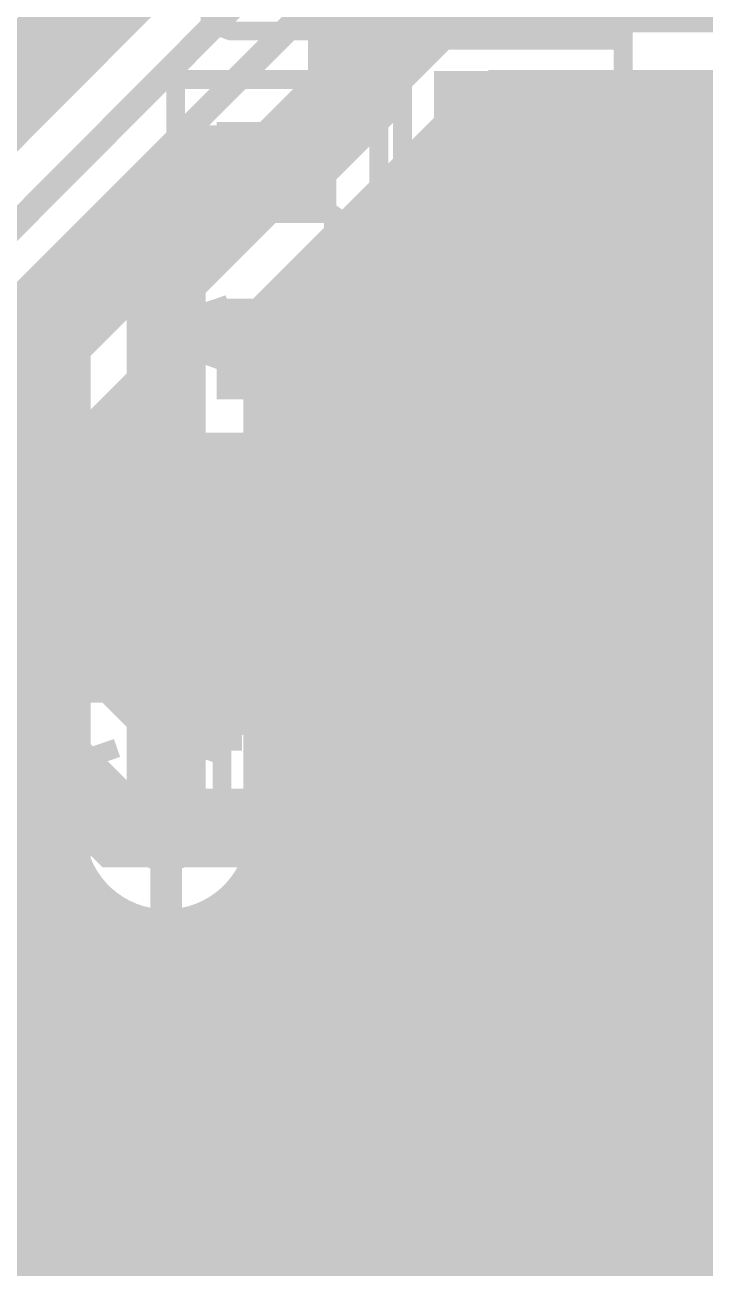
# Model space of a CAD drawing. Extents: x -1 to 101, y -64 to 41.
# Drawn here: x 60.84 to 66.32, y 24.9 to 34.92 of the extents above; entities that cross this region are included whole.
import ezdxf

# ---------------------------------------------------------------- set-up
doc = ezdxf.new("R2010")
doc.units = 0
doc.header["$MEASUREMENT"] = 0
doc.layers.get('0').update_dxf_attribs({"linetype": 'CONTINUOUS'})
for name, color, linetype in [('22-313-0_AST', 7, 'CONTINUOUS'), ('22-313-0_BOT', 7, 'CONTINUOUS'), ('22-313-0_DRD', 2, 'CONTINUOUS'), ('22-313-0_SMT', 3, 'CONTINUOUS'), ('22-313-0_SPT', 5, 'CONTINUOUS'), ('22-313-0_SST', 10, 'CONTINUOUS'), ('22-313-0_TOP', 14, 'CONTINUOUS'), ('THRUHOLE_TAP', 11, 'CONTINUOUS')]:
    doc.layers.add(name, color=color, linetype=linetype)

# ---------------------------------------------------------------- blocks, each defined once
blk = doc.blocks.new('ROUND_47')
at = {"const_width": 0.35052}
blk.add_lwpolyline([(-0.17526, 0, 1), (0.17526, 0, 1)], format="xyb", close=True, dxfattribs=at)
blk = doc.blocks.new('RECTANGLE_2')
blk.add_solid([(0.4826, 0.4064), (0.4826, -0.4064), (-0.4826, 0.4064), (-0.4826, -0.4064)])
blk = doc.blocks.new('RECTANGLE_6')
blk.add_solid([(0.63627, 0.51308), (0.63627, -0.51308), (-0.63627, 0.51308), (-0.63627, -0.51308)])
blk = doc.blocks.new('RECTANGLE_37')
blk.add_solid([(0.44958, 0.40005), (0.44958, -0.40005), (-0.44958, 0.40005), (-0.44958, -0.40005)])
blk = doc.blocks.new('ROUND_60')
at = {"const_width": 0.10033}
blk.add_lwpolyline([(-0.050164, 0, 1), (0.050164, 0, 1)], format="xyb", close=True, dxfattribs=at)

msp = doc.modelspace()

# ---------------------------------------------------------------- linework, layer by layer
at = {"layer": '22-313-0_AST'}
for points, const_width in [([(65.405, 31.242), (64.135, 31.242), (63.881, 31.496), (63.881, 34.798), (65.659, 34.798), (65.659, 31.496), (65.405, 31.242)], 0.1524), ([(63.6905, 31.5595), (63.6905, 34.4805), (62.0522, 34.4805), (62.0522, 31.5595), (63.6905, 31.5595)], 0.1524), ([(65.38214, 33.99282), (64.36614, 34.34842), (64.36614, 33.87598)], 0.1524), ([(63.15456, 33.0327), (63.32474, 33.15208), (63.32474, 33.3883), (63.15456, 33.50768), (62.98692, 33.50768), (62.64656, 33.27146), (62.30874, 33.50768), (62.30874, 33.0327)], 0.1524), ([(65.38214, 33.51022), (65.38214, 33.0962), (64.36614, 33.0962)], 0.1524), ([(65.659, 32.766), (63.881, 32.766)], 0.1524), ([(65.38214, 32.258), (65.38214, 32.6136), (65.04178, 32.73298), (64.70396, 32.73298), (64.36614, 32.6136), (64.36614, 32.258)], 0.1524), ([(63.15456, 32.66948), (63.32474, 32.61106), (63.32474, 32.25546), (63.15456, 32.1945), (62.47892, 32.1945), (62.30874, 32.25546), (62.30874, 32.61106), (62.47892, 32.66948)], 0.1524), ([(65.38214, 32.31642), (64.36614, 32.31642)], 0.1524), ([(58.0898, 32.20974), (58.0898, 26.21026), (61.2902, 26.21026), (61.2902, 32.20974), (58.0898, 32.20974)], 0.1524), ([(61.2902, 32.20974), (58.0898, 32.20974)], 0.1524), ([(61.2902, 32.11068), (58.0898, 32.11068)], 0.1524), ([(61.2902, 32.00908), (58.0898, 32.00908)], 0.1524), ([(61.2902, 31.91002), (58.0898, 31.91002)], 0.1524), ([(61.2902, 31.80842), (58.0898, 31.80842)], 0.1524), ([(61.2902, 31.70936), (58.0898, 31.70936)], 0.1524), ([(61.2902, 31.6103), (58.0898, 31.6103)], 0.1524), ([(61.2902, 31.5087), (58.0898, 31.5087)], 0.1524), ([(62.6745, 30.6705), (62.6745, 27.7495), (64.3128, 27.7495), (64.3128, 30.6705), (62.6745, 30.6705)], 0.1524), ([(64.5795, 30.6705), (64.5795, 27.7495), (66.2178, 27.7495), (66.2178, 30.6705), (64.5795, 30.6705)], 0.1524), ([(66.0019, 29.91612), (64.9859, 30.27172), (64.9859, 29.79674)], 0.1524), ([(64.0969, 29.45892), (63.0809, 29.81452), (63.0809, 29.33954)], 0.1524), ([(66.0019, 29.43352), (66.0019, 28.95854), (65.32626, 29.43352), (65.15608, 29.43352), (64.9859, 29.37256), (64.9859, 29.01696), (65.15608, 28.95854)], 0.1524), ([(63.92926, 28.97632), (64.0969, 28.91536), (64.0969, 28.55976), (63.92926, 28.50134), (63.25108, 28.50134), (63.0809, 28.55976), (63.0809, 28.91536), (63.25108, 28.97632)], 0.1524), ([(65.4939, 28.12034), (65.4939, 28.47594), (65.32626, 28.59532), (65.15608, 28.59532), (64.9859, 28.47594), (64.9859, 28.12034), (66.0019, 28.12034)], 0.1524), ([(65.4939, 28.41752), (66.0019, 28.59532)], 0.1524), ([(65.49898, 23.60168), (61.50102, 23.60168), (61.50102, 27.19832), (65.49898, 27.19832), (65.49898, 23.60168)], 0.20066), ([(69.94398, 23.60168), (65.94602, 23.60168), (65.94602, 27.19832), (69.94398, 27.19832), (69.94398, 23.60168)], 0.20066), ([(63.35014, 25.68702), (63.35014, 26.04262), (63.51778, 26.10358), (63.68796, 26.10358), (63.85814, 26.04262), (63.85814, 25.68702), (63.68796, 25.6286), (63.51778, 25.6286), (62.84214, 25.86482)], 0.1524), ([(63.68796, 24.7904), (63.85814, 24.84882), (63.85814, 25.08758), (63.68796, 25.146), (63.51778, 25.26538), (63.00978, 25.26538), (62.84214, 25.20442), (62.84214, 24.84882), (63.00978, 24.7904), (63.68796, 24.7904)], 0.1524), ([(63.51778, 25.02662), (63.85814, 25.26538)], 0.1524)]:
    msp.add_lwpolyline(points, dxfattribs=dict(at, const_width=const_width))
at = {"layer": '22-313-0_BOT'}
for points, const_width in [([(60.9092, 37.4142), (60.9092, 34.2138)], 0.254), ([(61.1378, 37.4142), (61.1378, 34.44494)], 0.254), ([(61.3664, 37.4142), (61.3664, 34.67354)], 0.254), ([(61.595, 37.4142), (61.595, 34.90214)], 0.254), ([(63.63462, 36.95192), (51.37404, 24.64054)], 0.254), ([(73.914, 35.179), (73.914, 35.56), (72.644, 36.83), (67.31, 36.83), (66.294, 35.814), (63.881, 35.814), (53.34, 25.273), (53.34, 23.47468)], 0.2032), ([(50.84064, 23.47468), (50.96764, 23.47468), (64.01308, 36.576), (66.04, 36.576)], 0.2032), ([(68.453, 35.179), (64.262, 35.179), (61.976, 32.893), (61.976, 28.448)], 0.635), ([(61.53912, 34.8488), (49.69256, 34.8488)], 0.254), ([(61.31306, 34.6202), (49.69256, 34.6202)], 0.254), ([(61.08446, 34.3916), (49.69256, 34.3916)], 0.254), ([(64.57188, 34.4297), (62.7253, 32.58312)], 0.254), ([(69.5706, 34.3916), (64.53378, 34.3916)], 0.254), ([(64.5668, 34.42462), (64.5668, 15.367)], 0.254), ([(68.22948, 34.4297), (64.57188, 34.4297)], 0.254), ([(64.7954, 34.4297), (64.7954, 15.367)], 0.254), ([(65.024, 34.4297), (65.024, 15.367)], 0.254), ([(65.2526, 34.4297), (65.2526, 15.367)], 0.254), ([(65.4812, 34.4297), (65.4812, 15.367)], 0.254), ([(65.7098, 34.4297), (65.7098, 15.367)], 0.254), ([(65.9384, 34.4297), (65.9384, 15.367)], 0.254), ([(66.167, 34.4297), (66.167, 15.367)], 0.254), ([(66.3956, 34.4297), (66.3956, 15.367)], 0.254), ([(60.85586, 34.163), (49.69256, 34.163)], 0.254), ([(69.5706, 34.163), (64.30518, 34.163)], 0.254), ([(64.3382, 34.19602), (64.3382, 15.367)], 0.254), ([(64.1096, 33.96742), (64.1096, 15.367)], 0.254), ([(69.5706, 33.9344), (64.07658, 33.9344)], 0.254), ([(69.5706, 33.7058), (63.84798, 33.7058)], 0.254), ([(63.881, 33.73882), (63.881, 15.367)], 0.254), ([(69.5706, 33.4772), (63.61938, 33.4772)], 0.254), ([(63.6524, 33.51022), (63.6524, 15.367)], 0.254), ([(69.5706, 33.2486), (63.39078, 33.2486)], 0.254), ([(63.4238, 33.28162), (63.4238, 15.367)], 0.254), ([(63.1952, 33.05302), (63.1952, 15.367)], 0.254), ([(69.5706, 33.02), (63.16218, 33.02)], 0.254), ([(69.5706, 32.7914), (62.93358, 32.7914)], 0.254), ([(62.9666, 32.82442), (62.9666, 15.367)], 0.254), ([(62.7253, 32.58312), (62.7253, 28.66898)], 0.254), ([(69.5706, 32.5628), (62.7253, 32.5628)], 0.254), ([(62.738, 32.59582), (62.738, 28.62072)], 0.254), ([(61.2267, 32.40532), (53.8734, 25.05202)], 0.254), ([(61.2267, 32.40532), (61.2267, 28.66898)], 0.254), ([(61.1378, 32.31642), (61.1378, 15.81658)], 0.254), ([(61.2267, 32.3342), (61.15558, 32.3342)], 0.254), ([(69.5706, 32.3342), (62.7253, 32.3342)], 0.254), ([(60.9092, 32.08782), (60.9092, 15.367)], 0.254), ([(61.2267, 32.1056), (60.92698, 32.1056)], 0.254), ([(69.5706, 32.1056), (62.7253, 32.1056)], 0.254), ([(61.2267, 31.877), (60.69838, 31.877)], 0.254), ([(69.5706, 31.877), (62.7253, 31.877)], 0.254), ([(61.2267, 31.6484), (60.46978, 31.6484)], 0.254), ([(69.5706, 31.6484), (62.7253, 31.6484)], 0.254), ([(61.2267, 31.4198), (60.24118, 31.4198)], 0.254), ([(69.5706, 31.4198), (62.7253, 31.4198)], 0.254), ([(61.2267, 31.1912), (60.01258, 31.1912)], 0.254), ([(69.5706, 31.1912), (62.7253, 31.1912)], 0.254), ([(61.2267, 30.9626), (59.78398, 30.9626)], 0.254), ([(69.5706, 30.9626), (62.7253, 30.9626)], 0.254), ([(61.2267, 30.734), (59.55538, 30.734)], 0.254), ([(69.5706, 30.734), (62.7253, 30.734)], 0.254), ([(61.2267, 30.5054), (59.32678, 30.5054)], 0.254), ([(69.5706, 30.5054), (62.7253, 30.5054)], 0.254), ([(61.2267, 30.2768), (59.09818, 30.2768)], 0.254), ([(69.5706, 30.2768), (62.7253, 30.2768)], 0.254), ([(61.2267, 30.0482), (58.86958, 30.0482)], 0.254), ([(69.5706, 30.0482), (62.7253, 30.0482)], 0.254), ([(61.2267, 29.8196), (58.64098, 29.8196)], 0.254), ([(69.5706, 29.8196), (62.7253, 29.8196)], 0.254), ([(61.2267, 29.591), (58.41238, 29.591)], 0.254), ([(69.5706, 29.591), (62.7253, 29.591)], 0.254), ([(61.2267, 29.3624), (58.18378, 29.3624)], 0.254), ([(69.5706, 29.3624), (62.7253, 29.3624)], 0.254), ([(61.2267, 29.1338), (57.95518, 29.1338)], 0.254), ([(69.5706, 29.1338), (62.7253, 29.1338)], 0.254), ([(61.2267, 28.9052), (57.72658, 28.9052)], 0.254), ([(69.5706, 28.9052), (62.7253, 28.9052)], 0.254), ([(61.2267, 28.6766), (57.49798, 28.6766)], 0.254), ([(69.5706, 28.6766), (62.7253, 28.6766)], 0.254), ([(61.19368, 28.448), (57.26938, 28.448)], 0.254), ([(69.5706, 28.448), (62.75832, 28.448)], 0.254), ([(62.738, 28.27528), (62.738, 15.367)], 0.254), ([(61.22924, 28.2194), (57.04078, 28.2194)], 0.254), ([(69.50202, 28.2194), (62.72276, 28.2194)], 0.254), ([(61.341, 27.9908), (56.81218, 27.9908)], 0.254), ([(61.3664, 27.95778), (61.3664, 16.10868)], 0.254), ([(68.6689, 27.9908), (62.60846, 27.9908)], 0.254), ([(62.5094, 27.8765), (62.5094, 15.91056)], 0.254), ([(61.60008, 27.7622), (56.58358, 27.7622)], 0.254), ([(61.595, 27.76474), (61.595, 16.23314)], 0.254), ([(68.50634, 27.7622), (62.34938, 27.7622)], 0.254), ([(61.8236, 27.68092), (61.8236, 16.27378)], 0.254), ([(62.0522, 27.67076), (62.0522, 16.24838)], 0.254), ([(62.2808, 27.72918), (62.2808, 16.14424)], 0.254), ([(68.4403, 27.5336), (56.35498, 27.5336)], 0.254), ([(68.44284, 27.305), (56.12638, 27.305)], 0.254), ([(68.51904, 27.0764), (55.89778, 27.0764)], 0.254), ([(68.6943, 26.8478), (55.66918, 26.8478)], 0.254), ([(70.5866, 26.6192), (55.44058, 26.6192)], 0.254), ([(70.5866, 26.3906), (55.21198, 26.3906)], 0.254), ([(70.5866, 26.162), (54.98338, 26.162)], 0.254), ([(70.5866, 25.9334), (54.75478, 25.9334)], 0.254), ([(70.5866, 25.7048), (54.52618, 25.7048)], 0.254), ([(70.5866, 25.4762), (54.29758, 25.4762)], 0.254), ([(70.5866, 25.2476), (54.06898, 25.2476)], 0.254), ([(69.93128, 25.019), (53.8734, 25.019)], 0.254), ([(69.5325, 24.7904), (53.8734, 24.7904)], 0.254)]:
    msp.add_lwpolyline(points, dxfattribs=dict(at, const_width=const_width))
at = {"layer": '22-313-0_BOT', "const_width": 0.254}
for points in [[(61.2267, 28.66898, 0.0718194), (61.1948, 28.448)], [(62.75832, 28.448, 0.071819), (62.72637, 28.66929)], [(61.19368, 28.448, 0.4142136), (61.976, 27.66568)], [(61.976, 27.66568, 0.4142136), (62.75832, 28.448)]]:
    msp.add_lwpolyline(points, format="xyb", dxfattribs=at)
at = {"layer": '22-313-0_DRD', "const_width": 0.254}
for points in [[(63.246, 29.718), (60.706, 29.718)], [(61.976, 29.718), (61.976, 27.178)], [(63.246, 27.178), (63.246, 29.718)], [(63.246, 28.448), (60.706, 28.448)], [(64.389, 27.94), (64.389, 25.4)], [(66.929, 27.94), (64.389, 27.94)], [(64.389, 27.94), (64.389, 25.4)], [(66.929, 27.94), (64.389, 27.94)], [(65.659, 27.94), (65.659, 25.4)], [(65.659, 27.94), (65.659, 25.4)], [(60.706, 27.178), (63.246, 27.178)], [(66.929, 26.67), (64.389, 26.67)], [(66.929, 26.67), (64.389, 26.67)], [(64.389, 25.4), (66.929, 25.4)], [(64.389, 25.4), (66.929, 25.4)]]:
    msp.add_lwpolyline(points, dxfattribs=at)
at = {"layer": '22-313-0_SST'}
for points, const_width in [([(63.17742, 35.3441), (63.34506, 35.28568), (63.34506, 34.93008), (63.17742, 34.87166), (62.49924, 34.87166), (62.32906, 34.93008), (62.32906, 35.28568), (62.49924, 35.3441)], 0.1524), ([(65.405, 31.242), (64.135, 31.242), (63.881, 31.496), (63.881, 34.798), (65.659, 34.798), (65.659, 31.496), (65.405, 31.242)], 0.1524), ([(63.6905, 31.5595), (63.6905, 34.4805), (62.0522, 34.4805), (62.0522, 31.5595), (63.6905, 31.5595)], 0.1524), ([(65.659, 32.766), (63.881, 32.766)], 0.1524), ([(60.99048, 32.20974), (61.2902, 32.20974), (61.2902, 26.21026), (60.99048, 26.21026)], 0.1524), ([(66.167, 31.115), (66.294, 30.988), (76.2, 30.988), (76.454, 30.734), (86.741, 30.734)], 0.1524), ([(62.6745, 30.6705), (62.6745, 27.7495), (64.3128, 27.7495), (64.3128, 30.6705), (62.6745, 30.6705)], 0.1524), ([(64.5795, 30.6705), (64.5795, 27.7495), (66.2178, 27.7495), (66.2178, 30.6705), (64.5795, 30.6705)], 0.1524), ([(61.2775, 30.353), (58.1025, 30.353)], 0.1524), ([(60.81014, 30.353), (60.81014, 30.0355)], 0.1524), ([(60.9473, 30.353), (60.9473, 30.0355)], 0.1524), ([(61.08446, 30.353), (61.08446, 30.0355)], 0.1524), ([(61.22162, 30.353), (61.22162, 30.0355)], 0.1524), ([(61.2775, 30.353), (61.2775, 30.0355)], 0.1524), ([(61.2775, 30.27426), (58.1025, 30.27426)], 0.1524), ([(61.2775, 30.1371), (58.1025, 30.1371)], 0.1524), ([(61.2775, 30.0355), (58.1025, 30.0355)], 0.1524), ([(62.42558, 29.57576), (61.40958, 29.93136), (61.40958, 29.45892)], 0.1524), ([(62.2554, 29.09316), (62.42558, 29.03474), (62.42558, 28.67914), (62.2554, 28.62072), (61.57976, 28.62072), (61.40958, 28.67914), (61.40958, 29.03474), (61.57976, 29.09316)], 0.1524), ([(65.49898, 23.60168), (65.49898, 27.19832), (61.50102, 27.19832), (61.50102, 23.60168), (65.49898, 23.60168)], 0.20066), ([(69.94398, 23.60168), (69.94398, 27.19832), (65.94602, 27.19832), (65.94602, 23.60168), (69.94398, 23.60168)], 0.20066), ([(66.24574, 26.0858), (66.30416, 25.91562), (66.54038, 25.91562), (66.60134, 26.0858), (66.71818, 26.25598), (66.71818, 26.76398), (66.65976, 26.93162), (66.30416, 26.93162), (66.24574, 26.76398), (66.24574, 26.0858)], 0.1524), ([(60.55614, 24.92502), (60.55614, 25.28062), (60.72378, 25.34158), (60.89396, 25.34158), (61.06414, 25.28062), (61.06414, 24.92502), (60.89396, 24.8666), (60.72378, 24.8666), (60.04814, 25.10282)], 0.1524)]:
    msp.add_lwpolyline(points, dxfattribs=dict(at, const_width=const_width))
at = {"layer": '22-313-0_TOP'}
for points, const_width in [([(62.865, 33.7312), (63.5, 34.3662), (63.5, 35.56), (65.4812, 37.5412), (67.31, 37.5412)], 0.762), ([(59.69, 31.65856), (60.02782, 31.65856), (60.23356, 31.65856), (62.3062, 33.7312), (62.865, 33.7312)], 0.762), ([(64.77, 34.036), (64.77, 33.909), (66.04, 32.639), (66.04, 31.496), (65.405, 30.861), (65.405, 29.9212)], 0.2032), ([(64.8335, 33.09112), (63.7794, 33.09112)], 0.254), ([(63.7794, 33.09112), (63.7794, 32.94888)], 0.254), ([(63.9826, 33.09112), (63.9826, 32.94888)], 0.254), ([(64.2112, 33.09112), (64.2112, 32.94888)], 0.254), ([(64.4398, 33.09112), (64.4398, 32.94888)], 0.254), ([(64.6684, 33.09112), (64.6684, 32.94888)], 0.254), ([(64.8335, 33.09112), (64.97574, 32.94888)], 0.254), ([(64.95542, 32.9692), (63.7794, 32.9692)], 0.254), ([(64.97574, 32.94888), (63.7794, 32.94888)], 0.254), ([(64.77, 32.94888), (64.77, 32.004)], 0.254), ([(64.897, 33.02762), (64.897, 32.94888)], 0.254), ([(62.865, 31.4706), (62.865, 32.3088)], 0.254), ([(61.9506, 32.22498), (61.24702, 31.5214)], 0.254), ([(61.9252, 32.19958), (61.9252, 29.22778)], 0.254), ([(61.9506, 32.22498), (61.9506, 31.4706)], 0.254), ([(61.9506, 32.0548), (61.77788, 32.0548)], 0.254), ([(61.6966, 31.97098), (61.6966, 29.40558)], 0.254), ([(64.77, 31.05912), (64.77, 32.004)], 0.254), ([(61.468, 31.74238), (61.468, 29.63418)], 0.254), ([(61.9506, 31.8262), (61.54928, 31.8262)], 0.254), ([(61.9506, 31.5976), (61.32068, 31.5976)], 0.254), ([(61.2394, 31.51378), (61.2394, 29.83992)], 0.254), ([(61.24702, 31.5214), (61.24702, 30.07868)], 0.254), ([(63.70066, 31.4706), (61.9506, 31.4706)], 0.254), ([(62.1538, 31.4706), (62.1538, 29.20746)], 0.254), ([(62.3824, 31.4706), (62.3824, 29.1973)], 0.254), ([(62.611, 31.4706), (62.611, 30.7594)], 0.254), ([(62.8396, 31.4706), (62.8396, 30.7594)], 0.254), ([(63.0682, 31.4706), (63.0682, 30.7594)], 0.254), ([(63.2968, 31.4706), (63.2968, 30.7594)], 0.254), ([(63.5254, 31.4706), (63.5254, 30.7594)], 0.254), ([(63.70066, 31.4706), (63.70066, 31.05912)], 0.254), ([(63.70066, 31.369), (61.24702, 31.369)], 0.254), ([(63.70066, 31.1404), (61.24702, 31.1404)], 0.254), ([(64.9097, 31.05912), (63.70066, 31.05912)], 0.254), ([(63.754, 31.05912), (63.754, 30.7594)], 0.254), ([(63.9826, 31.05912), (63.9826, 30.7594)], 0.254), ([(64.2112, 31.05912), (64.2112, 30.7594)], 0.254), ([(64.4398, 31.05912), (64.4398, 29.2481)], 0.254), ([(64.6684, 31.05912), (64.6684, 30.7594)], 0.254), ([(64.897, 31.05912), (64.897, 31.02356)], 0.254), ([(64.87414, 30.9118), (61.24702, 30.9118)], 0.254), ([(64.8716, 30.861), (64.8716, 30.7594)], 0.254), ([(64.4144, 30.7594), (62.5856, 30.7594)], 0.254), ([(62.5856, 30.7594), (62.5856, 29.337)], 0.254), ([(63.5, 30.7594), (63.5, 29.9212)], 0.254), ([(64.4144, 30.7594), (64.4144, 29.337)], 0.254), ([(64.8716, 30.7594), (64.4906, 30.7594)], 0.254), ([(64.4906, 30.7594), (64.4906, 29.337)], 0.254), ([(63.5, 28.4988), (63.4492, 28.448), (61.976, 28.448), (61.595, 28.448), (60.833, 29.21), (53.213, 29.21), (51.943, 30.48), (48.26, 30.48)], 0.635), ([(62.5856, 30.6832), (61.24702, 30.6832)], 0.254), ([(64.4906, 30.6832), (64.4144, 30.6832)], 0.254), ([(62.5856, 30.4546), (61.24702, 30.4546)], 0.254), ([(64.4906, 30.4546), (64.4144, 30.4546)], 0.254), ([(62.5856, 30.226), (61.24702, 30.226)], 0.254), ([(64.4906, 30.226), (64.4144, 30.226)], 0.254), ([(61.24702, 30.07868), (58.13298, 30.07868)], 0.254), ([(60.7822, 30.07868), (60.7822, 29.9593)], 0.254), ([(61.0108, 30.07868), (61.0108, 29.93644)], 0.254), ([(62.5856, 29.9974), (53.48478, 29.9974)], 0.254), ([(60.833, 29.9593), (53.52288, 29.9593)], 0.254), ([(64.4906, 29.9974), (64.4144, 29.9974)], 0.254), ([(62.5856, 29.9212), (63.5, 29.9212)], 0.254), ([(62.5856, 29.7688), (61.33084, 29.7688)], 0.254), ([(61.36132, 29.73832), (61.87948, 29.2227)], 0.254), ([(64.4906, 29.7688), (64.4144, 29.7688)], 0.254), ([(62.5856, 29.5402), (61.56198, 29.5402)], 0.254), ([(64.4906, 29.5402), (64.4144, 29.5402)], 0.254), ([(62.5856, 29.337), (62.5856, 29.1973)], 0.254), ([(64.4144, 29.337), (64.4144, 29.2481)], 0.254), ([(64.4906, 29.337), (64.4906, 29.2481)], 0.254), ([(62.5856, 29.3116), (61.79058, 29.3116)], 0.254), ([(64.4906, 29.3116), (64.4144, 29.3116)], 0.254), ([(64.4906, 29.2481), (64.4144, 29.2481)], 0.254), ([(62.5856, 29.1973), (62.19698, 29.1973)], 0.254), ([(62.5856, 29.1973), (62.19698, 29.1973)], 0.254), ([(61.976, 28.448), (63.4492, 28.448), (63.5, 28.4988)], 0.635), ([(65.405, 28.4988), (63.5, 28.4988)], 0.635), ([(69.215, 28.4988), (69.215, 27.432), (62.484, 27.432), (61.468, 26.416), (61.468, 24.892), (60.198, 23.622), (57.785, 23.622), (56.388, 22.225), (52.09032, 22.225), (50.84064, 20.97532)], 0.2032), ([(62.70498, 26.8986), (62.03696, 26.23058)], 0.254), ([(63.66764, 26.8986), (62.70498, 26.8986)], 0.254), ([(62.8396, 26.8986), (62.8396, 26.23058)], 0.254), ([(63.0682, 26.8986), (63.0682, 26.23058)], 0.254), ([(63.2968, 26.8986), (63.2968, 26.23058)], 0.254), ([(63.5254, 26.8986), (63.5254, 23.20798)], 0.254), ([(63.66764, 26.8986), (63.66764, 25.51938)], 0.254), ([(65.4304, 26.8986), (65.4304, 26.17978)], 0.254), ([(68.11264, 26.8986), (65.4304, 26.8986)], 0.254), ([(65.5828, 26.8986), (65.5828, 26.33218)], 0.254), ([(65.8114, 26.8986), (65.8114, 26.55824)], 0.254), ([(66.04, 26.8986), (66.04, 26.68016)], 0.254), ([(66.2686, 26.8986), (66.2686, 26.6954)], 0.254), ([(63.66764, 26.797), (62.60338, 26.797)], 0.254), ([(62.611, 26.80462), (62.611, 26.23058)], 0.254), ([(68.11264, 26.797), (65.4304, 26.797)], 0.254), ([(64.54902, 26.34996), (65.21196, 26.34996), (65.532, 26.67), (65.659, 26.67)], 0.2032), ([(65.659, 26.67), (65.532, 26.67), (65.21196, 26.34996), (64.54902, 26.34996)], 0.2032), ([(67.691, 26.6954), (66.167, 26.6954)], 0.254), ([(63.66764, 26.5684), (62.37478, 26.5684)], 0.254), ([(62.3824, 26.57602), (62.3824, 26.23058)], 0.254), ([(65.82156, 26.5684), (65.4304, 26.5684)], 0.254), ([(65.78854, 26.53792), (65.4304, 26.17978)], 0.254), ([(63.66764, 26.3398), (62.14618, 26.3398)], 0.254), ([(62.1538, 26.34742), (62.1538, 26.23058)], 0.254), ([(63.66764, 26.34996), (64.54902, 26.34996)], 0.254), ([(65.4304, 26.34996), (64.54902, 26.34996)], 0.254), ([(64.54902, 25.51938), (64.54902, 26.34996)], 0.254), ([(65.59042, 26.3398), (65.4304, 26.3398)], 0.254), ([(63.33236, 26.23058), (62.03696, 26.23058)], 0.254), ([(63.33236, 26.23058), (63.33236, 24.56942)], 0.254), ([(64.54902, 24.45004), (65.34404, 24.45004), (65.659, 24.765), (65.659, 25.654), (66.167, 26.162), (67.691, 26.162), (68.99402, 24.85898), (68.99402, 24.45004)], 0.2032), ([(63.66764, 26.1112), (63.33236, 26.1112)], 0.254), ([(63.66764, 25.8826), (63.33236, 25.8826)], 0.254), ([(63.66764, 25.654), (63.33236, 25.654)], 0.254), ([(65.1256, 25.4254), (63.33236, 25.4254)], 0.254), ([(65.1256, 25.51938), (63.66764, 25.51938)], 0.254), ([(63.754, 25.51938), (63.754, 25.28062)], 0.254), ([(63.9826, 25.51938), (63.9826, 25.28062)], 0.254), ([(64.2112, 25.51938), (64.2112, 25.28062)], 0.254), ([(64.4398, 25.51938), (64.4398, 25.28062)], 0.254), ([(64.6684, 25.51938), (64.6684, 25.28062)], 0.254), ([(64.897, 25.51938), (64.897, 25.28062)], 0.254), ([(65.1256, 25.51938), (65.1256, 25.28062)], 0.254), ([(65.1256, 25.51938), (65.1256, 25.28062)], 0.254), ([(64.54902, 22.53996), (63.43904, 22.53996), (62.45098, 23.52802), (62.45098, 25.4)], 0.2032), ([(65.1256, 25.28062), (63.66764, 25.28062)], 0.254), ([(63.66764, 25.28062), (63.66764, 23.61946)], 0.254), ([(60.9346, 25.17902), (58.13298, 25.17902)], 0.254), ([(60.7822, 25.17902), (60.7822, 24.96058)], 0.254), ([(60.9346, 25.17902), (60.9346, 25.11298)], 0.254), ([(63.66764, 25.1968), (63.33236, 25.1968)], 0.254), ([(60.9346, 25.11298), (59.97702, 24.1554)], 0.254), ([(60.78982, 24.9682), (39.39286, 24.9682)], 0.254), ([(63.66764, 24.9682), (63.33236, 24.9682)], 0.254)]:
    msp.add_lwpolyline(points, dxfattribs=dict(at, const_width=const_width))
at = {"layer": '22-313-0_TOP', "const_width": 0.254}
for points in [[(64.9097, 31.05912, 0.0954146), (64.87155, 30.861)], [(64.9097, 31.05912, 0.0954146), (64.87155, 30.861)], [(61.36132, 29.73832, 0.1989124), (60.833, 29.95716)], [(61.36132, 29.73832, 0.1989124), (60.833, 29.95716)], [(61.976, 29.23032, 0.0309979), (61.87928, 29.22432)], [(62.19698, 29.1973, 0.0718194), (61.976, 29.2292)], [(66.167, 26.6954, 0.1997883), (65.78856, 26.5379)], [(66.167, 26.6954, 0.1997883), (65.78856, 26.5379)]]:
    msp.add_lwpolyline(points, format="xyb", dxfattribs=at)

# ---------------------------------------------------------------- block references
at = {"layer": '22-313-0_BOT'}
for p in [(61.976, 28.448), (65.659, 26.67)]:
    msp.add_blockref('ROUND_47', p, dxfattribs=at)
at = {"layer": '22-313-0_SMT'}
for name, p in [('RECTANGLE_6', (64.77, 34.036)), ('RECTANGLE_2', (62.865, 33.7312)), ('RECTANGLE_2', (62.865, 32.3088)), ('RECTANGLE_6', (64.77, 32.004)), ('RECTANGLE_2', (63.5, 29.9212)), ('RECTANGLE_2', (65.405, 29.9212)), ('RECTANGLE_2', (63.5, 28.4988)), ('RECTANGLE_2', (65.405, 28.4988)), ('RECTANGLE_37', (64.54902, 26.34996)), ('RECTANGLE_37', (62.45098, 25.4))]:
    msp.add_blockref(name, p, dxfattribs=at)
at = {"layer": '22-313-0_SPT'}
for name, p in [('RECTANGLE_6', (64.77, 34.036)), ('RECTANGLE_2', (62.865, 33.7312)), ('RECTANGLE_2', (62.865, 32.3088)), ('RECTANGLE_6', (64.77, 32.004)), ('RECTANGLE_2', (63.5, 29.9212)), ('RECTANGLE_2', (65.405, 29.9212)), ('RECTANGLE_2', (63.5, 28.4988)), ('RECTANGLE_2', (65.405, 28.4988)), ('RECTANGLE_37', (64.54902, 26.34996)), ('RECTANGLE_37', (62.45098, 25.4))]:
    msp.add_blockref(name, p, dxfattribs=at)
at = {"layer": '22-313-0_TOP'}
for name, p in [('RECTANGLE_6', (64.77, 34.036)), ('RECTANGLE_2', (62.865, 33.7312)), ('RECTANGLE_2', (62.865, 32.3088)), ('RECTANGLE_6', (64.77, 32.004)), ('RECTANGLE_2', (63.5, 29.9212)), ('RECTANGLE_2', (65.405, 29.9212)), ('RECTANGLE_2', (63.5, 28.4988)), ('RECTANGLE_2', (65.405, 28.4988)), ('ROUND_47', (61.976, 28.448)), ('ROUND_47', (65.659, 26.67)), ('RECTANGLE_37', (64.54902, 26.34996)), ('RECTANGLE_37', (62.45098, 25.4))]:
    msp.add_blockref(name, p, dxfattribs=at)
at = {"layer": 'THRUHOLE_TAP'}
for p in [(61.976, 28.448), (65.659, 26.67)]:
    msp.add_blockref('ROUND_60', p, dxfattribs=at)

doc.saveas('drawing.dxf')
